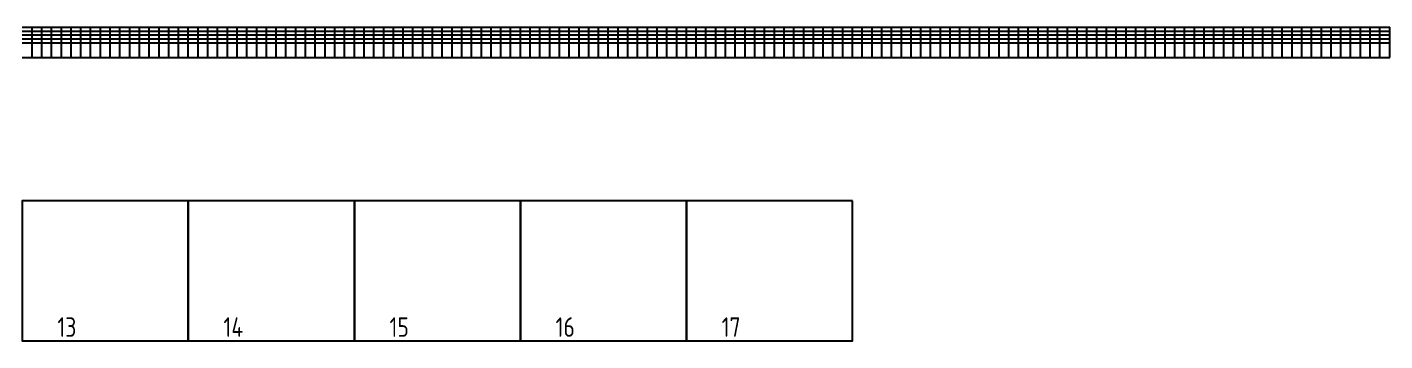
# Model space of a CAD drawing. Header units: millimetres. Extents: x -559267 to 14075, y 0 to 209897.
# Drawn here: x 4145 to 6925, y 765 to 1408 of the extents above; entities that cross this region are included whole.
import ezdxf
from ezdxf.enums import TextEntityAlignment as Align

# ---------------------------------------------------------------- set-up
doc = ezdxf.new("R2010")
doc.units = ezdxf.units.MM
doc.layers.add('SX_TABLE', color=7, linetype='Continuous')
doc.styles.add('SX_GOST', font='GOST2304A_0.ttf')
doc.styles.add('Unecom', font='GOST2304A_0.ttf', dxfattribs={"height": 2.5})

# ---------------------------------------------------------------- blocks, each defined once
blk = doc.blocks.new('SX_TCOL')
for p, q in [((-10, 62), (10, 62)), ((10, 0), (10, 62)), ((-10, 54), (10, 54)), ((-10, 46), (10, 46)), ((-10, 38), (10, 38)), ((-10, 30), (10, 30)), ((-10, 0), (10, 0))]:
    blk.add_line(p, q)
at = {"style": 'SX_GOST'}
for tag, p in [('CAB1', (-2.6, 90)), ('CAB2', (2.6, 90)), ('NAME1', (-3.6, 15)), ('NAME2', (0, 15)), ('NAME3', (3.6, 15))]:
    blk.add_attdef(tag, text='', height=2.5, rotation=90, dxfattribs=at).set_placement(p, align=Align.MIDDLE)
for tag, p in [('LINE', (0, 58)), ('POW', (0, 42)), ('CUR', (0, 34)), ('PH', (0, 50))]:
    blk.add_attdef(tag, text='', height=2.5, dxfattribs=at).set_placement(p, align=Align.MIDDLE)

msp = doc.modelspace()

# ---------------------------------------------------------------- linework, layer by layer
at = {"color": 6}
for points in [[(4475, 1052.1), (4135, 1052.1), (4135, 765.1), (4475, 765.1), (4475, 1052.1)], [(4815, 1052.1), (4475, 1052.1), (4475, 765.1), (4815, 765.1), (4815, 1052.1)], [(5155, 1052.1), (4815, 1052.1), (4815, 765.1), (5155, 765.1), (5155, 1052.1)], [(5495, 1052.1), (5155, 1052.1), (5155, 765.1), (5495, 765.1), (5495, 1052.1)], [(5835, 1052.1), (5495, 1052.1), (5495, 765.1), (5835, 765.1), (5835, 1052.1)]]:
    msp.add_lwpolyline(points, dxfattribs=at)

# ---------------------------------------------------------------- block references
at = {"layer": 'SX_TABLE'}
for p in [(4145, 1346), (4165, 1346), (4185, 1346), (4205, 1346), (4225, 1346), (4245, 1346), (4265, 1346), (4285, 1346), (4305, 1346), (4325, 1346), (4345, 1346), (4365, 1346), (4385, 1346), (4405, 1346), (4425, 1346), (4445, 1346), (4465, 1346), (4485, 1346), (4505, 1346), (4525, 1346), (4545, 1346), (4565, 1346), (4585, 1346), (4605, 1346), (4625, 1346), (4645, 1346), (4665, 1346), (4685, 1346), (4705, 1346), (4725, 1346), (4745, 1346), (4765, 1346), (4785, 1346), (4805, 1346), (4825, 1346), (4845, 1346), (4865, 1346), (4885, 1346), (4905, 1346), (4925, 1346), (4945, 1346), (4965, 1346), (4985, 1346), (5005, 1346), (5025, 1346), (5045, 1346), (5065, 1346), (5085, 1346), (5105, 1346), (5125, 1346), (5145, 1346), (5165, 1346), (5185, 1346), (5205, 1346), (5225, 1346), (5245, 1346), (5265, 1346), (5285, 1346), (5305, 1346), (5325, 1346), (5345, 1346), (5365, 1346), (5385, 1346), (5405, 1346), (5425, 1346), (5445, 1346), (5465, 1346), (5485, 1346), (5505, 1346), (5525, 1346), (5545, 1346), (5565, 1346), (5585, 1346), (5605, 1346), (5625, 1346), (5645, 1346), (5665, 1346), (5685, 1346), (5705, 1346), (5725, 1346), (5745, 1346), (5765, 1346), (5785, 1346), (5805, 1346), (5825, 1346), (5845, 1346), (5865, 1346), (5885, 1346), (5905, 1346), (5925, 1346), (5945, 1346), (5965, 1346), (5985, 1346), (6005, 1346), (6025, 1346), (6045, 1346), (6065, 1346), (6085, 1346), (6105, 1346), (6125, 1346), (6145, 1346), (6165, 1346), (6185, 1346), (6205, 1346), (6225, 1346), (6245, 1346), (6265, 1346), (6285, 1346), (6305, 1346), (6325, 1346), (6345, 1346), (6365, 1346), (6385, 1346), (6405, 1346), (6425, 1346), (6445, 1346), (6465, 1346), (6485, 1346), (6505, 1346), (6525, 1346), (6545, 1346), (6565, 1346), (6585, 1346), (6605, 1346), (6625, 1346), (6645, 1346), (6665, 1346), (6685, 1346), (6705, 1346), (6725, 1346), (6745, 1346), (6765, 1346), (6785, 1346), (6805, 1346), (6825, 1346), (6845, 1346), (6865, 1346), (6885, 1346), (6905, 1346), (6925, 1346)]:
    msp.add_blockref('SX_TCOL', p, dxfattribs=at)

# ---------------------------------------------------------------- texts
at = {"layer": 'Defpoints', "color": 6, "char_height": 40, "attachment_point": 1, "style": 'Unecom'}
for s, insert in [('13', (4207, 813.4)), ('14', (4547, 813.4)), ('15', (4887, 813.4)), ('16', (5227, 813.4)), ('17', (5567, 813.4))]:
    msp.add_mtext_dynamic_manual_height_columns(s, width=99.921, gutter_width=12.5, heights=[0], dxfattribs=dict(at, insert=insert))

doc.saveas('drawing.dxf')
